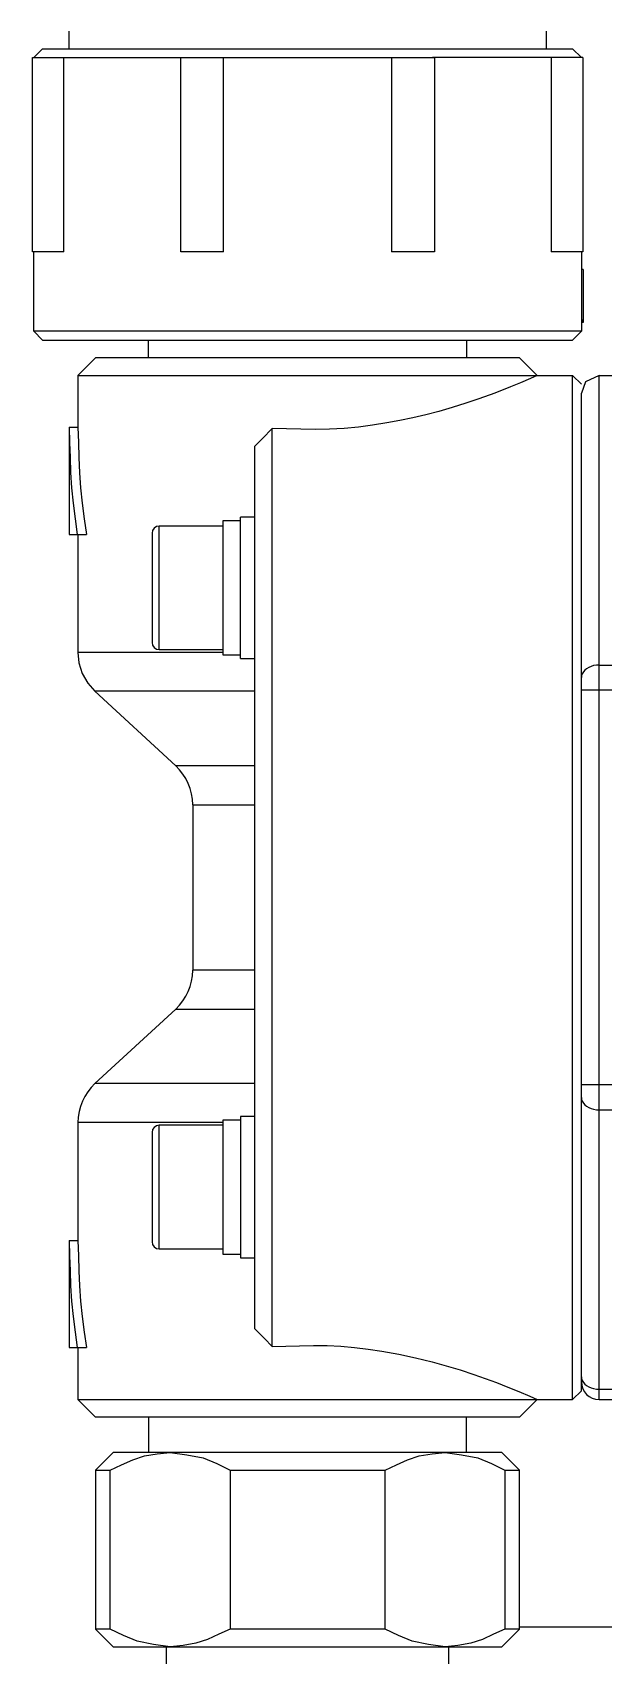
# Model space of a CAD drawing. Extents: x -9877 to -4419, y 2249 to 6216.
# Drawn here: x -5205.2 to -5172.9, y 2645.7 to 2737.6 of the extents above; entities that cross this region are included whole.
import ezdxf

# ---------------------------------------------------------------- set-up
doc = ezdxf.new("R2010")
doc.units = 0
doc.layers.add('LY_1', color=7, linetype='CONTINUOUS')

msp = doc.modelspace()

# ---------------------------------------------------------------- linework, layer by layer
at = {"layer": 'LY_1', "color": 110, "linetype": 'CONTINUOUS'}
for p, q in [((-5203.154721, 2736.667356), (-5203.154721, 2737.667356)), ((-5176.154721, 2737.667356), (-5176.154721, 2736.667356)), ((-5205.154721, 2736.167356), (-5204.654721, 2736.667356)), ((-5204.654721, 2736.667356), (-5174.654721, 2736.667356)), ((-5174.654721, 2736.667356), (-5174.154721, 2736.167356)), ((-5205.224854, 2736.167356), (-5196.720936, 2736.167356)), ((-5205.224854, 2725.167356), (-5205.224854, 2736.167356)), ((-5203.450322, 2725.167356), (-5203.450322, 2736.167356)), ((-5196.836314, 2736.167356), (-5182.473128, 2736.167356)), ((-5196.836314, 2725.167356), (-5196.836314, 2736.167356)), ((-5194.413116, 2725.167356), (-5194.413116, 2736.167356)), ((-5184.896327, 2736.167356), (-5184.896327, 2725.167356)), ((-5174.084589, 2736.167356), (-5182.588506, 2736.167356)), ((-5182.473128, 2736.167356), (-5182.473128, 2725.167356)), ((-5175.85912, 2736.167356), (-5175.85912, 2725.167356)), ((-5174.084589, 2736.167356), (-5174.084589, 2725.167356)), ((-5203.450322, 2725.167356), (-5205.224854, 2725.167356)), ((-5205.154721, 2720.667356), (-5205.154721, 2725.167356)), ((-5194.413116, 2725.167356), (-5196.836314, 2725.167356)), ((-5182.473128, 2725.167356), (-5184.896327, 2725.167356)), ((-5174.084589, 2725.167356), (-5175.85912, 2725.167356)), ((-5174.154721, 2725.167356), (-5174.154721, 2720.667356)), ((-5174.05376, 2724.167356), (-5174.154721, 2724.167356)), ((-5174.05376, 2724.167356), (-5174.05376, 2721.167356)), ((-5174.05376, 2721.167356), (-5174.154721, 2721.167356)), ((-5174.05376, 2721.167356), (-5174.132241, 2721.359494)), ((-5204.654721, 2720.167356), (-5205.154721, 2720.667356)), ((-5174.154721, 2720.667356), (-5205.154721, 2720.667356)), ((-5204.654721, 2720.167356), (-5174.654721, 2720.167356)), ((-5198.654721, 2719.167356), (-5198.654721, 2720.167356)), ((-5180.654721, 2720.167356), (-5180.654721, 2719.167356)), ((-5174.154721, 2720.667356), (-5174.654721, 2720.167356)), ((-5201.654721, 2719.167356), (-5202.654721, 2718.167356)), ((-5177.654721, 2719.167356), (-5201.654721, 2719.167356)), ((-5176.654721, 2718.167356), (-5177.654721, 2719.167356)), ((-5202.654721, 2718.167356), (-5202.654721, 2715.229533)), ((-5202.654721, 2718.167356), (-5174.654721, 2718.167356)), ((-5174.654721, 2660.167356), (-5174.654721, 2718.167356)), ((-5174.154721, 2717.667356), (-5174.654721, 2718.167356)), ((-5173.154721, 2660.167356), (-5173.154721, 2718.167356)), ((-5173.154721, 2718.167356), (-5172.154721, 2718.167356)), ((-5174.154721, 2660.667356), (-5174.154721, 2717.167356)), ((-5203.154721, 2715.229533), (-5203.154721, 2709.167356)), ((-5203.154721, 2715.229533), (-5202.654721, 2715.229533)), ((-5191.654721, 2663.167356), (-5191.654721, 2715.167356)), ((-5192.654721, 2714.147348), (-5192.654721, 2664.187364)), ((-5193.454721, 2702.137918), (-5193.454721, 2710.137918)), ((-5192.654721, 2710.137918), (-5193.454721, 2710.137918)), ((-5203.154721, 2709.167356), (-5202.174705, 2709.167356)), ((-5202.654721, 2709.167356), (-5202.654721, 2702.480849)), ((-5198.454721, 2709.237918), (-5198.454721, 2703.037918)), ((-5194.454721, 2709.637918), (-5198.054721, 2709.637918)), ((-5198.054721, 2702.637918), (-5198.054721, 2709.637918)), ((-5193.454721, 2709.937918), (-5194.454721, 2709.937918)), ((-5194.454721, 2709.937918), (-5194.454721, 2702.337918)), ((-5198.054721, 2702.637918), (-5194.454721, 2702.637918)), ((-5194.454721, 2702.480849), (-5202.654721, 2702.480849)), ((-5194.454721, 2702.337918), (-5193.454721, 2702.337918)), ((-5193.454721, 2702.137918), (-5192.654721, 2702.137918)), ((-5173.154721, 2701.765335), (-5172.154721, 2701.765335)), ((-5201.689562, 2700.276439), (-5197.119881, 2696.058272)), ((-5192.654721, 2700.276439), (-5201.689562, 2700.276439)), ((-5171.154721, 2700.351122), (-5174.154721, 2700.351122)), ((-5192.654721, 2696.058272), (-5197.119881, 2696.058272)), ((-5196.154721, 2693.853862), (-5196.154721, 2684.480849)), ((-5196.154721, 2693.853862), (-5192.654721, 2693.853862)), ((-5192.654721, 2684.480849), (-5196.154721, 2684.480849)), ((-5197.119881, 2682.276439), (-5201.689562, 2678.058272)), ((-5197.119881, 2682.276439), (-5192.654721, 2682.276439)), ((-5192.654721, 2678.058272), (-5201.689562, 2678.058272)), ((-5171.154721, 2677.983589), (-5174.154721, 2677.983589)), ((-5193.454721, 2675.996793), (-5194.454721, 2675.996793)), ((-5194.454721, 2675.996793), (-5194.454721, 2668.396793)), ((-5192.654721, 2676.196793), (-5193.454721, 2676.196793)), ((-5193.454721, 2676.196793), (-5193.454721, 2668.196793)), ((-5173.154721, 2676.569376), (-5172.154721, 2676.569376)), ((-5202.654721, 2675.853862), (-5202.654721, 2669.167356)), ((-5194.454721, 2675.853862), (-5202.654721, 2675.853862)), ((-5198.454721, 2675.296793), (-5198.454721, 2669.096793)), ((-5194.454721, 2675.696793), (-5198.054721, 2675.696793)), ((-5198.054721, 2668.696793), (-5198.054721, 2675.696793)), ((-5203.154721, 2669.167356), (-5203.154721, 2663.105178)), ((-5203.154721, 2669.167356), (-5202.654721, 2669.167356)), ((-5198.054721, 2668.696793), (-5194.454721, 2668.696793)), ((-5194.454721, 2668.396793), (-5193.454721, 2668.396793)), ((-5193.454721, 2668.196793), (-5192.654721, 2668.196793)), ((-5203.154721, 2663.105178), (-5202.174705, 2663.105178)), ((-5202.654721, 2663.105178), (-5202.654721, 2660.167356)), ((-5174.654721, 2660.167356), (-5174.154721, 2660.667356)), ((-5173.154721, 2660.753142), (-5172.154721, 2660.753142)), ((-5202.654721, 2660.167356), (-5174.654721, 2660.167356)), ((-5202.654721, 2660.167356), (-5201.654721, 2659.167356)), ((-5177.654721, 2659.167356), (-5176.654721, 2660.167356)), ((-5173.154721, 2660.167356), (-5172.154721, 2660.167356)), ((-5177.654721, 2659.167356), (-5201.654721, 2659.167356)), ((-5198.654721, 2659.167356), (-5198.654721, 2657.167356)), ((-5180.654721, 2657.167356), (-5180.654721, 2659.167356)), ((-5200.654721, 2657.167356), (-5201.654721, 2656.167356)), ((-5178.654721, 2657.167356), (-5200.654721, 2657.167356)), ((-5177.654721, 2656.167356), (-5178.654721, 2657.167356)), ((-5201.654721, 2656.167356), (-5201.654721, 2647.167356)), ((-5201.654721, 2656.167356), (-5200.824061, 2656.167356)), ((-5200.824061, 2647.167356), (-5200.824061, 2656.167356)), ((-5194.041731, 2656.167356), (-5194.041731, 2647.167356)), ((-5194.041731, 2656.167356), (-5185.267712, 2656.167356)), ((-5185.267712, 2647.167356), (-5185.267712, 2656.167356)), ((-5178.485382, 2656.167356), (-5177.654721, 2656.167356)), ((-5178.485382, 2656.167356), (-5178.485382, 2647.167356)), ((-5177.654721, 2647.167356), (-5177.654721, 2656.167356)), ((-5200.824061, 2647.167356), (-5201.654721, 2647.167356)), ((-5201.654721, 2647.167356), (-5200.654721, 2646.167356)), ((-5185.267712, 2647.167356), (-5194.041731, 2647.167356)), ((-5178.654721, 2646.167356), (-5177.654721, 2647.167356)), ((-5177.654721, 2647.167356), (-5178.485382, 2647.167356)), ((-5170.454721, 2647.267356), (-5177.654721, 2647.267356)), ((-5200.654721, 2646.167356), (-5178.654721, 2646.167356)), ((-5197.654721, 2646.167356), (-5197.654721, 2645.167356)), ((-5181.654721, 2645.167356), (-5181.654721, 2646.167356))]:
    msp.add_line(p, q, dxfattribs=at)
for points in [[(-5176.654721, 2718.167356), (-5177.033026, 2717.999728), (-5177.601199, 2717.755239), (-5178.173026, 2717.519362), (-5179.059001, 2717.172526), (-5179.952874, 2716.846441), (-5180.706322, 2716.591233), (-5181.465331, 2716.353113), (-5182.229716, 2716.133269), (-5182.957673, 2715.942993), (-5183.690021, 2715.770071), (-5184.426504, 2715.61443), (-5185.166865, 2715.476), (-5185.972105, 2715.346231), (-5186.780736, 2715.240865), (-5187.591907, 2715.164229), (-5188.404765, 2715.120652), (-5189.216786, 2715.111389), (-5190.029327, 2715.125391), (-5190.842076, 2715.1487), (-5191.654721, 2715.167356)], [(-5173.154721, 2718.167356), (-5173.928464, 2717.800856), (-5174.154721, 2717.167356)], [(-5203.154721, 2715.229533), (-5203.125293, 2714.373415), (-5203.100475, 2713.516923), (-5203.066437, 2712.661179), (-5203.00935, 2711.807301), (-5202.917109, 2710.926253), (-5202.805118, 2710.046804), (-5202.693126, 2709.167356)], [(-5202.654721, 2715.229533), (-5202.624117, 2714.372813), (-5202.598313, 2713.515689), (-5202.562908, 2712.659373), (-5202.503497, 2711.805081), (-5202.407587, 2710.924686), (-5202.291146, 2710.046021), (-5202.174705, 2709.167356)], [(-5191.654721, 2715.167356), (-5192.214843, 2714.591378), (-5192.654721, 2714.147348)], [(-5202.654721, 2702.481658), (-5202.594723, 2701.883866), (-5202.408841, 2701.291386), (-5202.100609, 2700.743716), (-5201.689561, 2700.276438)], [(-5173.154721, 2701.765335), (-5173.311156, 2701.75663), (-5173.463738, 2701.730727), (-5173.608712, 2701.688265), (-5173.742507, 2701.63029), (-5173.861828, 2701.558229), (-5173.963738, 2701.473856), (-5174.045728, 2701.379248), (-5174.105778, 2701.276737), (-5174.14241, 2701.168844), (-5174.154721, 2701.058229)], [(-5174.154721, 2677.276483), (-5174.14241, 2677.165867), (-5174.105778, 2677.057975), (-5174.045728, 2676.955463), (-5173.963738, 2676.860856), (-5173.861828, 2676.776483), (-5173.742507, 2676.704421), (-5173.608712, 2676.646446), (-5173.463738, 2676.603984), (-5173.311156, 2676.578082), (-5173.154721, 2676.569376)], [(-5203.154721, 2669.167356), (-5203.125293, 2668.311237), (-5203.100475, 2667.454746), (-5203.066437, 2666.599001), (-5203.00935, 2665.745123), (-5202.917109, 2664.864075), (-5202.805118, 2663.984626), (-5202.693126, 2663.105178)], [(-5202.654721, 2669.167356), (-5202.624117, 2668.310636), (-5202.598313, 2667.453511), (-5202.562908, 2666.597195), (-5202.503497, 2665.742903), (-5202.407587, 2664.862508), (-5202.291146, 2663.983843), (-5202.174705, 2663.105178)], [(-5192.654721, 2664.187364), (-5192.094834, 2663.620902), (-5191.654721, 2663.167356)], [(-5191.654721, 2663.167356), (-5190.879234, 2663.187073), (-5190.103673, 2663.211028), (-5189.328261, 2663.226507), (-5188.553224, 2663.220792), (-5187.775559, 2663.183701), (-5186.99927, 2663.116297), (-5186.225127, 2663.022467), (-5185.453902, 2662.906097), (-5184.496569, 2662.733868), (-5183.54558, 2662.532381), (-5182.601537, 2662.301426), (-5181.810359, 2662.083576), (-5181.024807, 2661.845828), (-5180.245128, 2661.589434), (-5179.598823, 2661.362009), (-5178.956666, 2661.123242), (-5178.318541, 2660.873914), (-5177.692272, 2660.617806), (-5177.070383, 2660.351326), (-5176.654721, 2660.167356)], [(-5174.154721, 2661.460249), (-5174.14241, 2661.349633), (-5174.105778, 2661.241741), (-5174.045728, 2661.139229), (-5173.963738, 2661.044622), (-5173.861828, 2660.960249), (-5173.742507, 2660.888187), (-5173.608712, 2660.830212), (-5173.463738, 2660.78775), (-5173.311156, 2660.761848), (-5173.154721, 2660.753142)], [(-5200.824061, 2656.167356), (-5200.185826, 2656.460178), (-5199.547591, 2656.753), (-5198.890498, 2656.975876), (-5198.166916, 2657.090976), (-5197.432896, 2657.167356)], [(-5197.432896, 2657.167356), (-5196.493546, 2657.042984), (-5195.572812, 2656.857191), (-5194.79989, 2656.536628), (-5194.041731, 2656.167356)], [(-5185.267712, 2656.167356), (-5184.629476, 2656.460178), (-5183.991241, 2656.753), (-5183.334149, 2656.975876), (-5182.610567, 2657.090976), (-5181.876547, 2657.167356)], [(-5181.876547, 2657.167356), (-5180.937197, 2657.042984), (-5180.016462, 2656.857191), (-5179.243541, 2656.536628), (-5178.485382, 2656.167356)], [(-5197.432896, 2646.167356), (-5198.372246, 2646.291727), (-5199.29298, 2646.47752), (-5200.065902, 2646.798083), (-5200.824061, 2647.167356)], [(-5194.041731, 2647.167356), (-5194.679966, 2646.874533), (-5195.318201, 2646.581711), (-5195.975294, 2646.358835), (-5196.698875, 2646.243736), (-5197.432896, 2646.167356)], [(-5181.876547, 2646.167356), (-5182.815896, 2646.291727), (-5183.736631, 2646.47752), (-5184.509552, 2646.798083), (-5185.267712, 2647.167356)], [(-5178.485382, 2647.167356), (-5179.123617, 2646.874533), (-5179.761852, 2646.581711), (-5180.418945, 2646.358835), (-5181.142526, 2646.243736), (-5181.876547, 2646.167356)]]:
    msp.add_lwpolyline(points, dxfattribs=at)
for centre, radius, start, end in [((-5198.054721, 2709.237918), 0.4, 90, 180), ((-5198.054721, 2703.037918), 0.4, 180, 270), ((-5199.154721, 2693.853862), 3, 0, 47.29061), ((-5199.154721, 2684.480849), 3, 312.70939, 0), ((-5199.654721, 2675.853862), 3, 132.70939, 180), ((-5198.054721, 2675.296793), 0.4, 90, 180), ((-5198.054721, 2669.096793), 0.4, 180, 270), ((-5173.154721, 2661.167356), 1, 180, 270)]:
    msp.add_arc(centre, radius, start, end, dxfattribs=at)

doc.saveas('drawing.dxf')
